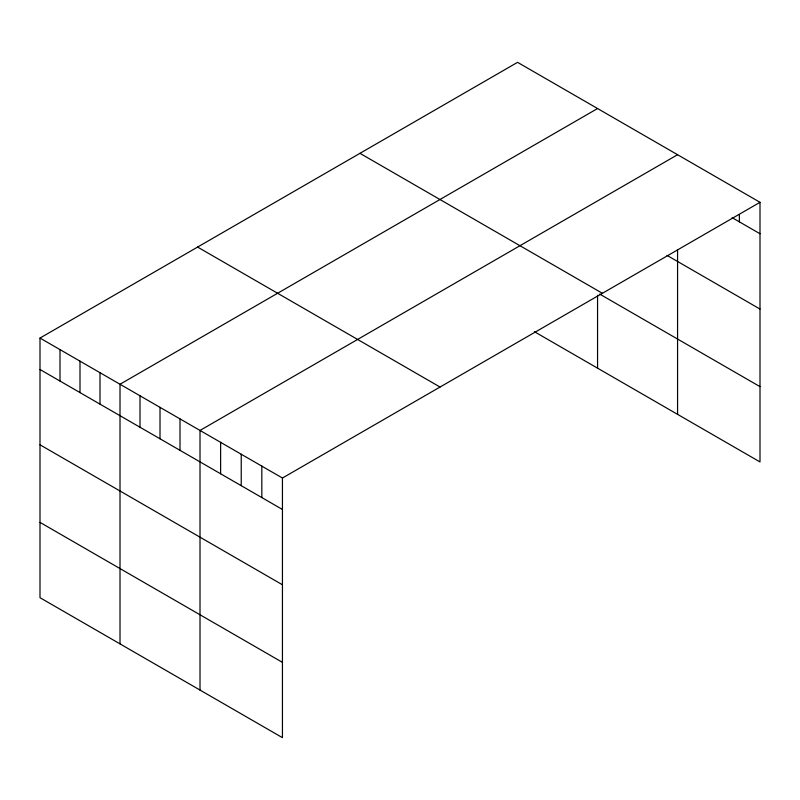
<?xml version="1.0" encoding="UTF-8"?>
<svg xmlns="http://www.w3.org/2000/svg" width="800" height="800" viewBox="0 0 800 800"><rect width="100%" height="100%" fill="white"/><g stroke="black" fill="none" stroke-linecap="round" stroke-linejoin="round"><path stroke-width="1.2" d="M40 338.06L282.44 478.03L282.44 737.66L40 597.69L40 338.06L517.56 62.34L760 202.31L760 461.94L534.4 331.7M597.56 108.53L120.01 384.25L120.01 643.88M677.57 154.72L200.01 430.44L200.01 690.07M282.44 478.03L760 202.31M732.18 217.69L760 233.75M667.04 255.39L760 309.06M359.96 153.33L602.41 293.3M599.67 294.07L760 386.64M197.59 247.07L440.04 387.04M40 369.5L282.44 509.47M40 444.8L282.44 584.77M40 522.38L282.44 662.36M739.39 214.6L739.39 221.85M677.57 249.51L677.57 414.35M597.56 295.25L597.56 368.16M261.83 466.13L261.83 497.57M241.23 454.23L241.23 485.67M220.62 442.34L220.62 473.78M180.01 418.89L180.01 450.33M160.01 407.34L160.01 438.78M140.01 395.8L140.01 427.24M100 372.7L100 404.14M80 361.15L80 392.59M60 349.6L60 381.04"/></g></svg>
